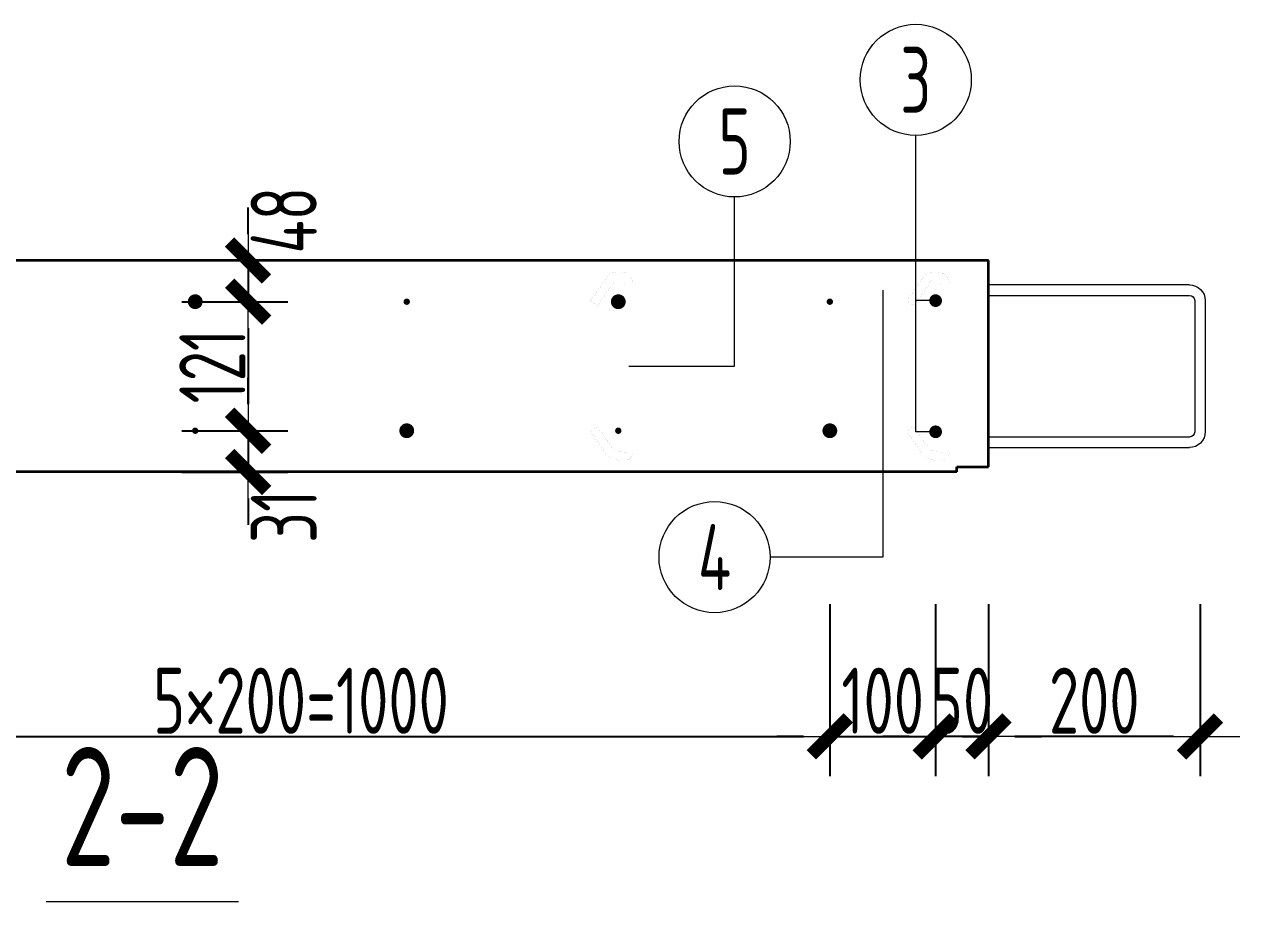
# Model space of a CAD drawing. Extents: x -85320 to 1679916, y -1321939 to 627.
# Drawn here: x 1158920 to 1163516, y -1084847 to -1081529 of the extents above; entities that cross this region are included whole.
import ezdxf
from ezdxf.enums import TextEntityAlignment as Align

# ---------------------------------------------------------------- set-up
doc = ezdxf.new("R2010")
doc.units = 0
doc.header["$LTSCALE"] = 1000
for name, color, linetype, lineweight in [('直线', 7, 'Continuous', 18), ('预制墙图名', 7, 'Continuous', 18), ('预制墙墙身水平筋', 130, 'Continuous', 18), ('预制墙墙身纵向受力筋', 1, 'Continuous', 18), ('预制墙墙身纵向非受力筋', 94, 'Continuous', 18), ('预制墙墙身附加筋', 94, 'Continuous', 18), ('预制墙拉筋', 130, 'Continuous', 18), ('预制墙详图标注', 3, 'Continuous', 18), ('预制墙详图轮廓', 3, 'Continuous', 35)]:
    doc.layers.add(name, color=color, linetype=linetype, lineweight=lineweight)
doc.styles.add('样式 1', font='yjkeng.shx', dxfattribs={"width": 0.7, "bigfont": 'yjkchn.shx'})
doc.styles.add('样式 2', font='yjkeng.shx', dxfattribs={"width": 0.7, "bigfont": 'yjkchn.shx'})
doc.dimstyles.new('盈建科结构', dxfattribs={"dimscale": 100, "dimtxt": 2.5, "dimasz": 1, "dimexe": 1.5, "dimexo": 0.625, "dimgap": 0.1, "dimtad": 1, "dimdec": 0, "dimrnd": 1, "dimzin": 0, "dimdsep": 46, "dimtxsty": '样式 1', "dimblk": '_yjkbk', "dimblk1": 'ARCHTICK', "dimblk2": 'ARCHTICK', "dimcen": 0.09, "dimadec": 0, "dimazin": 0, "dimtfac": 1, "dimtdec": 4, "dimtix": 1, "dimtmove": 2, "dimatfit": 3, "dimfxl": 1, "dimtolj": 1, "dimtzin": 0, "dimarcsym": 0})

# ---------------------------------------------------------------- blocks, each defined once
blk = doc.blocks.new('_yjkbk')
blk.add_line((-1, 0), (1.5, 0))
blk.add_lwpolyline([(-0.7, -0.7, 0.5, 0.5, 0), (0.7, 0.7, 0.5, 0.5, 0)], format="xyseb")
blk = doc.blocks.new('*D3495')
at = {"layer": 'Defpoints', "color": 0, "transparency": 16777216}
for p in [(1162566, -1083722.1), (1163366, -1083722.1), (1162566, -1084222.1)]:
    blk.add_point(p, dxfattribs=at)
at = {"layer": '预制墙详图标注', "color": 0, "lineweight": -2, "transparency": 16777216}
for p, q in [((1162566, -1083722.1), (1162566, -1084372.1)), ((1163366, -1083722.1), (1163366, -1084372.1)), ((1163266, -1084222.1), (1162666, -1084222.1))]:
    blk.add_line(p, q, dxfattribs=at)
at = {"layer": '预制墙详图标注', "color": 0, "lineweight": -2, "transparency": 16777216, "xscale": 100, "yscale": 100, "zscale": 100, "rotation": 180}
blk.add_blockref('_yjkbk', (1162566, -1084222.1), dxfattribs=at)
at = {"layer": '预制墙详图标注', "color": 0, "lineweight": -2, "transparency": 16777216, "xscale": 100, "yscale": 100, "zscale": 100}
blk.add_blockref('_yjkbk', (1163366, -1084222.1), dxfattribs=at)
at = {"layer": '预制墙详图标注', "color": 0, "transparency": 16777216, "insert": (1162966, -1084212.1), "char_height": 250, "attachment_point": 8, "style": '样式 1'}
blk.add_mtext('\\A1;200', dxfattribs=at)
blk = doc.blocks.new('_ArchTick')
at = {"color": 0, "linetype": 'ByBlock', "const_width": 0.4}
blk.add_lwpolyline([(-0.5, -0.5), (0.5, 0.5)], dxfattribs=at)
blk = doc.blocks.new('*D3496')
at = {"layer": 'Defpoints', "color": 0, "transparency": 16777216}
for p in [(1162366, -1083722.1), (1162566, -1083722.1), (1162366, -1084222.1)]:
    blk.add_point(p, dxfattribs=at)
at = {"layer": '预制墙详图标注', "color": 0, "lineweight": -2, "transparency": 16777216}
for p, q in [((1162366, -1083722.1), (1162366, -1084372.1)), ((1162566, -1083722.1), (1162566, -1084372.1)), ((1162266, -1084222.1), (1162166, -1084222.1)), ((1162566, -1084222.1), (1162366, -1084222.1)), ((1162666, -1084222.1), (1162766, -1084222.1))]:
    blk.add_line(p, q, dxfattribs=at)
at = {"layer": '预制墙详图标注', "color": 0, "lineweight": -2, "transparency": 16777216, "xscale": 100, "yscale": 100, "zscale": 100}
blk.add_blockref('_yjkbk', (1162366, -1084222.1), dxfattribs=at)
at = {"layer": '预制墙详图标注', "color": 0, "lineweight": -2, "transparency": 16777216, "xscale": 100, "yscale": 100, "zscale": 100, "rotation": 180}
blk.add_blockref('_yjkbk', (1162566, -1084222.1), dxfattribs=at)
at = {"layer": '预制墙详图标注', "color": 0, "transparency": 16777216, "insert": (1162466, -1084212.1), "char_height": 250, "attachment_point": 8, "style": '样式 1'}
blk.add_mtext('\\A1;50', dxfattribs=at)
blk = doc.blocks.new('*D3527')
at = {"layer": 'Defpoints', "color": 0, "transparency": 16777216}
for p in [(1157966, -1083722.1), (1161966, -1083722.1), (1161966, -1084222.1)]:
    blk.add_point(p, dxfattribs=at)
at = {"layer": '预制墙详图标注', "color": 0, "lineweight": -2, "transparency": 16777216}
for p, q in [((1157966, -1083784.6), (1157966, -1084372.1)), ((1161966, -1083784.6), (1161966, -1084372.1)), ((1158066, -1084222.1), (1161866, -1084222.1))]:
    blk.add_line(p, q, dxfattribs=at)
at = {"layer": '预制墙详图标注', "color": 0, "lineweight": -2, "transparency": 16777216, "xscale": 100, "yscale": 100, "zscale": 100, "rotation": 180}
blk.add_blockref('_yjkbk', (1157966, -1084222.1), dxfattribs=at)
at = {"layer": '预制墙详图标注', "color": 0, "lineweight": -2, "transparency": 16777216, "xscale": 100, "yscale": 100, "zscale": 100}
blk.add_blockref('_yjkbk', (1161966, -1084222.1), dxfattribs=at)
at = {"layer": '预制墙详图标注', "color": 0, "transparency": 16777216, "insert": (1159966, -1084212.1), "char_height": 250, "attachment_point": 8, "style": '样式 1'}
blk.add_mtext('\\A1;5×200=1000', dxfattribs=at)
blk = doc.blocks.new('*D3529')
at = {"layer": 'Defpoints', "color": 0, "transparency": 16777216}
for p in [(1161966, -1083722.1), (1162366, -1083722.1), (1162366, -1084222.1)]:
    blk.add_point(p, dxfattribs=at)
at = {"layer": '预制墙详图标注', "color": 0, "lineweight": -2, "transparency": 16777216}
for p, q in [((1161966, -1083722.1), (1161966, -1084372.1)), ((1162366, -1083722.1), (1162366, -1084372.1)), ((1161866, -1084222.1), (1161766, -1084222.1)), ((1161966, -1084222.1), (1162366, -1084222.1)), ((1162466, -1084222.1), (1162566, -1084222.1))]:
    blk.add_line(p, q, dxfattribs=at)
at = {"layer": '预制墙详图标注', "color": 0, "lineweight": -2, "transparency": 16777216, "xscale": 100, "yscale": 100, "zscale": 100}
blk.add_blockref('_yjkbk', (1161966, -1084222.1), dxfattribs=at)
at = {"layer": '预制墙详图标注', "color": 0, "lineweight": -2, "transparency": 16777216, "xscale": 100, "yscale": 100, "zscale": 100, "rotation": 180}
blk.add_blockref('_yjkbk', (1162366, -1084222.1), dxfattribs=at)
at = {"layer": '预制墙详图标注', "color": 0, "transparency": 16777216, "insert": (1162166, -1084212.1), "char_height": 250, "attachment_point": 8, "style": '样式 1'}
blk.add_mtext('\\A1;100', dxfattribs=at)
blk = doc.blocks.new('*D3560')
at = {"layer": 'Defpoints', "color": 0, "transparency": 16777216}
for p in [(1159516, -1083066.1), (1159516, -1083222.1), (1159766, -1083222.1)]:
    blk.add_point(p, dxfattribs=at)
at = {"layer": '预制墙详图标注', "color": 0, "lineweight": -2, "transparency": 16777216}
for p, q in [((1159766, -1082966.1), (1159766, -1082866.1)), ((1159516, -1083066.1), (1159916, -1083066.1)), ((1159766, -1083066.1), (1159766, -1083222.1)), ((1159516, -1083222.1), (1159916, -1083222.1)), ((1159766, -1083322.1), (1159766, -1083422.1))]:
    blk.add_line(p, q, dxfattribs=at)
at = {"layer": '预制墙详图标注', "color": 0, "lineweight": -2, "transparency": 16777216, "xscale": 100, "yscale": 100, "zscale": 100}
for p, rotation in [((1159766, -1083066.1), 270), ((1159766, -1083222.1), 90)]:
    blk.add_blockref('_yjkbk', p, dxfattribs=dict(at, rotation=rotation))
at = {"layer": '预制墙详图标注', "color": 0, "transparency": 16777216, "insert": (1160026, -1083389.9), "char_height": 250, "attachment_point": 8, "rotation": 90, "style": '样式 1'}
blk.add_mtext('\\A1;31', dxfattribs=at)
blk = doc.blocks.new('*D3561')
at = {"layer": 'Defpoints', "color": 0, "transparency": 16777216}
for p in [(1159516, -1082578.1), (1159516, -1083066.1), (1159766, -1083066.1)]:
    blk.add_point(p, dxfattribs=at)
at = {"layer": '预制墙详图标注', "color": 0, "lineweight": -2, "transparency": 16777216}
for p, q in [((1159516, -1082578.1), (1159916, -1082578.1)), ((1159766, -1082678.1), (1159766, -1082966.1)), ((1159516, -1083066.1), (1159916, -1083066.1))]:
    blk.add_line(p, q, dxfattribs=at)
at = {"layer": '预制墙详图标注', "color": 0, "lineweight": -2, "transparency": 16777216, "xscale": 100, "yscale": 100, "zscale": 100}
for p, rotation in [((1159766, -1082578.1), 90), ((1159766, -1083066.1), 270)]:
    blk.add_blockref('_yjkbk', p, dxfattribs=dict(at, rotation=rotation))
at = {"layer": '预制墙详图标注', "color": 0, "transparency": 16777216, "insert": (1159756, -1082822.1), "char_height": 250, "attachment_point": 8, "rotation": 90, "style": '样式 1'}
blk.add_mtext('\\A1;121', dxfattribs=at)
blk = doc.blocks.new('*D3562')
at = {"layer": 'Defpoints', "color": 0, "transparency": 16777216}
for p in [(1159516, -1082422.1), (1159516, -1082578.1), (1159766, -1082578.1)]:
    blk.add_point(p, dxfattribs=at)
at = {"layer": '预制墙详图标注', "color": 0, "lineweight": -2, "transparency": 16777216}
for p, q in [((1159766, -1082322.1), (1159766, -1082222.1)), ((1159516, -1082422.1), (1159916, -1082422.1)), ((1159766, -1082422.1), (1159766, -1082578.1)), ((1159516, -1082578.1), (1159916, -1082578.1)), ((1159766, -1082678.1), (1159766, -1082778.1))]:
    blk.add_line(p, q, dxfattribs=at)
at = {"layer": '预制墙详图标注', "color": 0, "lineweight": -2, "transparency": 16777216, "xscale": 100, "yscale": 100, "zscale": 100}
for p, rotation in [((1159766, -1082422.1), 270), ((1159766, -1082578.1), 90)]:
    blk.add_blockref('_yjkbk', p, dxfattribs=dict(at, rotation=rotation))
at = {"layer": '预制墙详图标注', "color": 0, "transparency": 16777216, "insert": (1160026, -1082269.8), "char_height": 250, "attachment_point": 8, "rotation": 90, "style": '样式 1'}
blk.add_mtext('\\A1;48', dxfattribs=at)
blk = doc.blocks.new('闭口左')
at = {"layer": '预制墙墙身水平筋', "lineweight": 18}
for p, q in [((1032954.4, -832442.8), (1033714.4, -832442.8)), ((1032954.4, -832442.8), (1033714.4, -832442.8)), ((1032954.4, -832442.8), (1033714.4, -832442.8)), ((1032954.4, -832442.8), (1033714.4, -832442.8)), ((1032954.4, -832442.8), (1033714.4, -832442.8)), ((1032954.4, -832442.8), (1033714.4, -832442.8)), ((1032954.4, -832442.8), (1033714.4, -832442.8)), ((1032954.4, -832442.8), (1033714.4, -832442.8)), ((1032954.4, -832442.8), (1033714.4, -832442.8)), ((1032954.4, -832442.8), (1033714.4, -832442.8)), ((1032954.4, -832442.8), (1033714.4, -832442.8)), ((1032954.4, -832442.8), (1033714.4, -832442.8)), ((1032954.4, -832442.8), (1033714.4, -832442.8)), ((1032954.4, -832442.8), (1033714.4, -832442.8)), ((1032954.4, -832442.8), (1033714.4, -832442.8)), ((1033714.4, -832482.8), (1032954.4, -832482.8)), ((1033714.4, -832482.8), (1032954.4, -832482.8)), ((1033714.4, -832482.8), (1032954.4, -832482.8)), ((1033714.4, -832482.8), (1032954.4, -832482.8)), ((1033714.4, -832482.8), (1032954.4, -832482.8)), ((1033714.4, -832482.8), (1032954.4, -832482.8)), ((1033714.4, -832482.8), (1032954.4, -832482.8)), ((1033714.4, -832482.8), (1032954.4, -832482.8)), ((1033714.4, -832482.8), (1032954.4, -832482.8)), ((1033714.4, -832482.8), (1032954.4, -832482.8)), ((1033714.4, -832482.8), (1032954.4, -832482.8)), ((1033714.4, -832482.8), (1032954.4, -832482.8)), ((1033714.4, -832482.8), (1032954.4, -832482.8)), ((1033714.4, -832482.8), (1032954.4, -832482.8)), ((1033714.4, -832482.8), (1032954.4, -832482.8)), ((1032954.4, -833018.8), (1033714.4, -833018.8)), ((1033714.4, -833058.8), (1032954.4, -833058.8))]:
    blk.add_line(p, q, dxfattribs=at)
at = {"layer": '预制墙墙身水平筋', "color": 4}
for p, q in [((1032894.4, -832502.8), (1032894.4, -832998.8)), ((1032934.4, -832502.8), (1032934.4, -832998.8))]:
    blk.add_line(p, q, dxfattribs=at)
at = {"layer": '预制墙墙身水平筋', "lineweight": 18}
for centre, radius, start, end in [((1032954.4, -832502.8), 60, 90, 180), ((1032954.4, -832502.8), 60, 90, 180), ((1032954.4, -832502.8), 60, 90, 180), ((1032954.4, -832502.8), 60, 90, 180), ((1032954.4, -832502.8), 60, 90, 180), ((1032954.4, -832502.8), 60, 90, 180), ((1032954.4, -832502.8), 60, 90, 180), ((1032954.4, -832502.8), 60, 90, 180), ((1032954.4, -832502.8), 60, 90, 180), ((1032954.4, -832502.8), 60, 90, 180), ((1032954.4, -832502.8), 60, 90, 180), ((1032954.4, -832502.8), 60, 90, 180), ((1032954.4, -832502.8), 60, 90, 180), ((1032954.4, -832502.8), 60, 90, 180), ((1032954.4, -832502.8), 20, 90, 180), ((1032954.4, -832502.8), 20, 90, 180), ((1032954.4, -832502.8), 20, 90, 180), ((1032954.4, -832502.8), 20, 90, 180), ((1032954.4, -832502.8), 20, 90, 180), ((1032954.4, -832502.8), 20, 90, 180), ((1032954.4, -832502.8), 20, 90, 180), ((1032954.4, -832502.8), 20, 90, 180), ((1032954.4, -832502.8), 20, 90, 180), ((1032954.4, -832502.8), 20, 90, 180), ((1032954.4, -832502.8), 20, 90, 180), ((1032954.4, -832502.8), 20, 90, 180), ((1032954.4, -832502.8), 20, 90, 180), ((1032954.4, -832502.8), 20, 90, 180), ((1032954.4, -832998.8), 60, 180, 270), ((1032954.4, -832998.8), 20, 180, 270)]:
    blk.add_arc(centre, radius, start, end, dxfattribs=at)

msp = doc.modelspace()

# ---------------------------------------------------------------- linework, layer by layer
at = {"layer": '直线', "lineweight": 18}
for p, q in [((1162366.038, -1082574.057), (1162291.038, -1082574.057)), ((1162166.038, -1083110.057), (1162166.038, -1083544.057))]:
    msp.add_line(p, q, dxfattribs=at)
for points in [[(1162366.038, -1083070.057), (1162291.038, -1083070.057), (1162291.038, -1081949.057)], [(1161206.038, -1082822.057), (1161606.038, -1082822.057), (1161606.038, -1082182.057)], [(1162166.038, -1082534.057), (1162166.038, -1083544.057), (1161740.038, -1083544.057)]]:
    msp.add_lwpolyline(points, dxfattribs=at)
for centre in [(1162291.038, -1081739.057), (1161606.038, -1081972.057), (1161530.038, -1083544.057)]:
    msp.add_circle(centre, 210, dxfattribs=at)
at = {"layer": '预制墙图名', "lineweight": 18}
msp.add_line((1159729.5, -1084847.057), (1159002.577, -1084847.057), dxfattribs=at)
at = {"layer": '预制墙墙身水平筋', "lineweight": 18, "const_width": 0.18}
for points in [[(1162566.038, -1082514.057), (1157366.038, -1082514.057)], [(1162566.038, -1082514.057), (1157366.038, -1082514.057)], [(1162566.038, -1082514.057), (1157366.038, -1082514.057)], [(1162566.038, -1082514.057), (1157366.038, -1082514.057)], [(1162566.038, -1082514.057), (1157366.038, -1082514.057)], [(1162566.038, -1082514.057), (1157366.038, -1082514.057)], [(1162566.038, -1082514.057), (1157366.038, -1082514.057)], [(1162566.038, -1082514.057), (1157366.038, -1082514.057)], [(1162566.038, -1082514.057), (1157366.038, -1082514.057)], [(1162566.038, -1082514.057), (1157366.038, -1082514.057)], [(1162566.038, -1082514.057), (1157366.038, -1082514.057)], [(1162566.038, -1082514.057), (1157366.038, -1082514.057)], [(1162566.038, -1082514.057), (1157366.038, -1082514.057)], [(1162566.038, -1082514.057), (1157366.038, -1082514.057)], [(1162566.038, -1082514.057), (1157366.038, -1082514.057)], [(1157366.038, -1082554.057), (1162566.038, -1082554.057)], [(1157366.038, -1082554.057), (1162566.038, -1082554.057)], [(1157366.038, -1082554.057), (1162566.038, -1082554.057)], [(1157366.038, -1082554.057), (1162566.038, -1082554.057)], [(1157366.038, -1082554.057), (1162566.038, -1082554.057)], [(1157366.038, -1082554.057), (1162566.038, -1082554.057)], [(1157366.038, -1082554.057), (1162566.038, -1082554.057)], [(1157366.038, -1082554.057), (1162566.038, -1082554.057)], [(1157366.038, -1082554.057), (1162566.038, -1082554.057)], [(1157366.038, -1082554.057), (1162566.038, -1082554.057)], [(1157366.038, -1082554.057), (1162566.038, -1082554.057)], [(1157366.038, -1082554.057), (1162566.038, -1082554.057)], [(1157366.038, -1082554.057), (1162566.038, -1082554.057)], [(1157366.038, -1082554.057), (1162566.038, -1082554.057)], [(1157366.038, -1082554.057), (1162566.038, -1082554.057)], [(1162566.038, -1083090.057), (1157366.038, -1083090.057)], [(1162566.038, -1083090.057), (1157366.038, -1083090.057)], [(1162566.038, -1083090.057), (1157366.038, -1083090.057)], [(1162566.038, -1083090.057), (1157366.038, -1083090.057)], [(1162566.038, -1083090.057), (1157366.038, -1083090.057)], [(1162566.038, -1083090.057), (1157366.038, -1083090.057)], [(1162566.038, -1083090.057), (1157366.038, -1083090.057)], [(1162566.038, -1083090.057), (1157366.038, -1083090.057)], [(1162566.038, -1083090.057), (1157366.038, -1083090.057)], [(1162566.038, -1083090.057), (1157366.038, -1083090.057)], [(1162566.038, -1083090.057), (1157366.038, -1083090.057)], [(1162566.038, -1083090.057), (1157366.038, -1083090.057)], [(1162566.038, -1083090.057), (1157366.038, -1083090.057)], [(1162566.038, -1083090.057), (1157366.038, -1083090.057)], [(1162566.038, -1083090.057), (1157366.038, -1083090.057)], [(1157366.038, -1083130.057), (1162566.038, -1083130.057)], [(1157366.038, -1083130.057), (1162566.038, -1083130.057)], [(1157366.038, -1083130.057), (1162566.038, -1083130.057)], [(1157366.038, -1083130.057), (1162566.038, -1083130.057)], [(1157366.038, -1083130.057), (1162566.038, -1083130.057)], [(1157366.038, -1083130.057), (1162566.038, -1083130.057)], [(1157366.038, -1083130.057), (1162566.038, -1083130.057)], [(1157366.038, -1083130.057), (1162566.038, -1083130.057)], [(1157366.038, -1083130.057), (1162566.038, -1083130.057)], [(1157366.038, -1083130.057), (1162566.038, -1083130.057)], [(1157366.038, -1083130.057), (1162566.038, -1083130.057)], [(1157366.038, -1083130.057), (1162566.038, -1083130.057)], [(1157366.038, -1083130.057), (1162566.038, -1083130.057)], [(1157366.038, -1083130.057), (1162566.038, -1083130.057)], [(1157366.038, -1083130.057), (1162566.038, -1083130.057)]]:
    msp.add_lwpolyline(points, dxfattribs=at)
at = {"layer": '预制墙墙身纵向受力筋', "lineweight": 18, "const_width": 28}
for points in [[(1159552.038, -1082578.057, -1), (1159580.038, -1082578.057, -1)], [(1161152.038, -1082578.057, -1), (1161180.038, -1082578.057, -1)], [(1160352.038, -1083066.057, -1), (1160380.038, -1083066.057, -1)], [(1161952.038, -1083066.057, -1), (1161980.038, -1083066.057, -1)]]:
    msp.add_lwpolyline(points, format="xyb", close=True, dxfattribs=at)
at = {"layer": '预制墙墙身纵向非受力筋', "lineweight": 18, "const_width": 12}
for points in [[(1160360.038, -1082578.057, -1), (1160372.038, -1082578.057, -1)], [(1161960.038, -1082578.057, -1), (1161972.038, -1082578.057, -1)], [(1159560.038, -1083066.057, -1), (1159572.038, -1083066.057, -1)], [(1161160.038, -1083066.057, -1), (1161172.038, -1083066.057, -1)]]:
    msp.add_lwpolyline(points, format="xyb", close=True, dxfattribs=at)
at = {"layer": '预制墙墙身附加筋', "lineweight": 18, "const_width": 24}
for points in [[(1162354.038, -1082574.057, -1), (1162378.038, -1082574.057, -1)], [(1162354.038, -1083070.057, -1), (1162378.038, -1083070.057, -1)]]:
    msp.add_lwpolyline(points, format="xyb", close=True, dxfattribs=at)
at = {"layer": '预制墙拉筋', "lineweight": 18, "const_width": 0.18}
for points in [[(1161060.544, -1083068.896), (1161115.657, -1083146.808, 0.24342753), (1161176.041, -1083178.057), (1161191.039, -1083178.057, 0.41421357), (1161222.038, -1083147.059), (1161222.038, -1082512.055, 0.41421357), (1161176.041, -1082466.057), (1161161.042, -1082466.057, 0.24342753), (1161124.319, -1082485.062), (1161060.544, -1082575.219), (1161086.668, -1082593.699), (1161150.443, -1082503.542, -0.24342753), (1161161.042, -1082498.057), (1161176.041, -1082498.057, -0.41421357), (1161190.038, -1082512.055), (1161190.038, -1083147.059), (1161192.041, -1083147.059, -0.41421357), (1161191.039, -1083148.06), (1161191.039, -1083146.057), (1161176.041, -1083146.057, -0.24342753), (1161141.782, -1083128.328), (1161086.668, -1083050.416)], [(1161060.544, -1083068.896), (1161115.657, -1083146.808, 0.24342753), (1161176.041, -1083178.057), (1161191.039, -1083178.057, 0.41421357), (1161222.038, -1083147.059), (1161222.038, -1082512.055, 0.41421357), (1161176.041, -1082466.057), (1161161.042, -1082466.057, 0.24342753), (1161124.319, -1082485.062), (1161060.544, -1082575.219), (1161086.668, -1082593.699), (1161150.443, -1082503.542, -0.24342753), (1161161.042, -1082498.057), (1161176.041, -1082498.057, -0.41421357), (1161190.038, -1082512.055), (1161190.038, -1083147.059), (1161192.041, -1083147.059, -0.41421357), (1161191.039, -1083148.06), (1161191.039, -1083146.057), (1161176.041, -1083146.057, -0.24342753), (1161141.782, -1083128.328), (1161086.668, -1083050.416)], [(1161060.544, -1083068.896), (1161115.657, -1083146.808, 0.24342753), (1161176.041, -1083178.057), (1161191.039, -1083178.057, 0.41421357), (1161222.038, -1083147.059), (1161222.038, -1082512.055, 0.41421357), (1161176.041, -1082466.057), (1161161.042, -1082466.057, 0.24342753), (1161124.319, -1082485.062), (1161060.544, -1082575.219), (1161086.668, -1082593.699), (1161150.443, -1082503.542, -0.24342753), (1161161.042, -1082498.057), (1161176.041, -1082498.057, -0.41421357), (1161190.038, -1082512.055), (1161190.038, -1083147.059), (1161192.041, -1083147.059, -0.41421357), (1161191.039, -1083148.06), (1161191.039, -1083146.057), (1161176.041, -1083146.057, -0.24342753), (1161141.782, -1083128.328), (1161086.668, -1083050.416)], [(1161060.544, -1083068.896), (1161115.657, -1083146.808, 0.24342753), (1161176.041, -1083178.057), (1161191.039, -1083178.057, 0.41421357), (1161222.038, -1083147.059), (1161222.038, -1082512.055, 0.41421357), (1161176.041, -1082466.057), (1161161.042, -1082466.057, 0.24342753), (1161124.319, -1082485.062), (1161060.544, -1082575.219), (1161086.668, -1082593.699), (1161150.443, -1082503.542, -0.24342753), (1161161.042, -1082498.057), (1161176.041, -1082498.057, -0.41421357), (1161190.038, -1082512.055), (1161190.038, -1083147.059), (1161192.041, -1083147.059, -0.41421357), (1161191.039, -1083148.06), (1161191.039, -1083146.057), (1161176.041, -1083146.057, -0.24342753), (1161141.782, -1083128.328), (1161086.668, -1083050.416)], [(1161060.544, -1083068.896), (1161115.657, -1083146.808, 0.24342753), (1161176.041, -1083178.057), (1161191.039, -1083178.057, 0.41421357), (1161222.038, -1083147.059), (1161222.038, -1082512.055, 0.41421357), (1161176.041, -1082466.057), (1161161.042, -1082466.057, 0.24342753), (1161124.319, -1082485.062), (1161060.544, -1082575.219), (1161086.668, -1082593.699), (1161150.443, -1082503.542, -0.24342753), (1161161.042, -1082498.057), (1161176.041, -1082498.057, -0.41421357), (1161190.038, -1082512.055), (1161190.038, -1083147.059), (1161192.041, -1083147.059, -0.41421357), (1161191.039, -1083148.06), (1161191.039, -1083146.057), (1161176.041, -1083146.057, -0.24342753), (1161141.782, -1083128.328), (1161086.668, -1083050.416)], [(1162256.544, -1083068.896), (1162311.657, -1083146.808, 0.24342753), (1162372.041, -1083178.057), (1162387.039, -1083178.057, 0.41421357), (1162418.038, -1083147.059), (1162418.038, -1082512.055, 0.41421357), (1162372.041, -1082466.057), (1162357.042, -1082466.057, 0.24342753), (1162320.319, -1082485.062), (1162256.544, -1082575.219), (1162282.668, -1082593.699), (1162346.443, -1082503.542, -0.24342753), (1162357.042, -1082498.057), (1162372.041, -1082498.057, -0.41421357), (1162386.038, -1082512.055), (1162386.038, -1083147.059), (1162388.041, -1083147.059, -0.41421357), (1162387.039, -1083148.06), (1162387.039, -1083146.057), (1162372.041, -1083146.057, -0.24342753), (1162337.782, -1083128.328), (1162282.668, -1083050.416)], [(1162256.544, -1083068.896), (1162311.657, -1083146.808, 0.24342753), (1162372.041, -1083178.057), (1162387.039, -1083178.057, 0.41421357), (1162418.038, -1083147.059), (1162418.038, -1082512.055, 0.41421357), (1162372.041, -1082466.057), (1162357.042, -1082466.057, 0.24342753), (1162320.319, -1082485.062), (1162256.544, -1082575.219), (1162282.668, -1082593.699), (1162346.443, -1082503.542, -0.24342753), (1162357.042, -1082498.057), (1162372.041, -1082498.057, -0.41421357), (1162386.038, -1082512.055), (1162386.038, -1083147.059), (1162388.041, -1083147.059, -0.41421357), (1162387.039, -1083148.06), (1162387.039, -1083146.057), (1162372.041, -1083146.057, -0.24342753), (1162337.782, -1083128.328), (1162282.668, -1083050.416)], [(1162256.544, -1083068.896), (1162311.657, -1083146.808, 0.24342753), (1162372.041, -1083178.057), (1162387.039, -1083178.057, 0.41421357), (1162418.038, -1083147.059), (1162418.038, -1082512.055, 0.41421357), (1162372.041, -1082466.057), (1162357.042, -1082466.057, 0.24342753), (1162320.319, -1082485.062), (1162256.544, -1082575.219), (1162282.668, -1082593.699), (1162346.443, -1082503.542, -0.24342753), (1162357.042, -1082498.057), (1162372.041, -1082498.057, -0.41421357), (1162386.038, -1082512.055), (1162386.038, -1083147.059), (1162388.041, -1083147.059, -0.41421357), (1162387.039, -1083148.06), (1162387.039, -1083146.057), (1162372.041, -1083146.057, -0.24342753), (1162337.782, -1083128.328), (1162282.668, -1083050.416)], [(1162256.544, -1083068.896), (1162311.657, -1083146.808, 0.24342753), (1162372.041, -1083178.057), (1162387.039, -1083178.057, 0.41421357), (1162418.038, -1083147.059), (1162418.038, -1082512.055, 0.41421357), (1162372.041, -1082466.057), (1162357.042, -1082466.057, 0.24342753), (1162320.319, -1082485.062), (1162256.544, -1082575.219), (1162282.668, -1082593.699), (1162346.443, -1082503.542, -0.24342753), (1162357.042, -1082498.057), (1162372.041, -1082498.057, -0.41421357), (1162386.038, -1082512.055), (1162386.038, -1083147.059), (1162388.041, -1083147.059, -0.41421357), (1162387.039, -1083148.06), (1162387.039, -1083146.057), (1162372.041, -1083146.057, -0.24342753), (1162337.782, -1083128.328), (1162282.668, -1083050.416)], [(1162256.544, -1083068.896), (1162311.657, -1083146.808, 0.24342753), (1162372.041, -1083178.057), (1162387.039, -1083178.057, 0.41421357), (1162418.038, -1083147.059), (1162418.038, -1082512.055, 0.41421357), (1162372.041, -1082466.057), (1162357.042, -1082466.057, 0.24342753), (1162320.319, -1082485.062), (1162256.544, -1082575.219), (1162282.668, -1082593.699), (1162346.443, -1082503.542, -0.24342753), (1162357.042, -1082498.057), (1162372.041, -1082498.057, -0.41421357), (1162386.038, -1082512.055), (1162386.038, -1083147.059), (1162388.041, -1083147.059, -0.41421357), (1162387.039, -1083148.06), (1162387.039, -1083146.057), (1162372.041, -1083146.057, -0.24342753), (1162337.782, -1083128.328), (1162282.668, -1083050.416)], [(1162256.544, -1083068.896), (1162311.657, -1083146.808, 0.24342753), (1162372.041, -1083178.057), (1162387.039, -1083178.057, 0.41421357), (1162418.038, -1083147.059), (1162418.038, -1082512.055, 0.41421357), (1162372.041, -1082466.057), (1162357.042, -1082466.057, 0.24342753), (1162320.319, -1082485.062), (1162256.544, -1082575.219), (1162282.668, -1082593.699), (1162346.443, -1082503.542, -0.24342753), (1162357.042, -1082498.057), (1162372.041, -1082498.057, -0.41421357), (1162386.038, -1082512.055), (1162386.038, -1083147.059), (1162388.041, -1083147.059, -0.41421357), (1162387.039, -1083148.06), (1162387.039, -1083146.057), (1162372.041, -1083146.057, -0.24342753), (1162337.782, -1083128.328), (1162282.668, -1083050.416)], [(1162256.544, -1083068.896), (1162311.657, -1083146.808, 0.24342753), (1162372.041, -1083178.057), (1162387.039, -1083178.057, 0.41421357), (1162418.038, -1083147.059), (1162418.038, -1082512.055, 0.41421357), (1162372.041, -1082466.057), (1162357.042, -1082466.057, 0.24342753), (1162320.319, -1082485.062), (1162256.544, -1082575.219), (1162282.668, -1082593.699), (1162346.443, -1082503.542, -0.24342753), (1162357.042, -1082498.057), (1162372.041, -1082498.057, -0.41421357), (1162386.038, -1082512.055), (1162386.038, -1083147.059), (1162388.041, -1083147.059, -0.41421357), (1162387.039, -1083148.06), (1162387.039, -1083146.057), (1162372.041, -1083146.057, -0.24342753), (1162337.782, -1083128.328), (1162282.668, -1083050.416)], [(1162256.544, -1083068.896), (1162311.657, -1083146.808, 0.24342753), (1162372.041, -1083178.057), (1162387.039, -1083178.057, 0.41421357), (1162418.038, -1083147.059), (1162418.038, -1082512.055, 0.41421357), (1162372.041, -1082466.057), (1162357.042, -1082466.057, 0.24342753), (1162320.319, -1082485.062), (1162256.544, -1082575.219), (1162282.668, -1082593.699), (1162346.443, -1082503.542, -0.24342753), (1162357.042, -1082498.057), (1162372.041, -1082498.057, -0.41421357), (1162386.038, -1082512.055), (1162386.038, -1083147.059), (1162388.041, -1083147.059, -0.41421357), (1162387.039, -1083148.06), (1162387.039, -1083146.057), (1162372.041, -1083146.057, -0.24342753), (1162337.782, -1083128.328), (1162282.668, -1083050.416)], [(1162256.544, -1083068.896), (1162311.657, -1083146.808, 0.24342753), (1162372.041, -1083178.057), (1162387.039, -1083178.057, 0.41421357), (1162418.038, -1083147.059), (1162418.038, -1082512.055, 0.41421357), (1162372.041, -1082466.057), (1162357.042, -1082466.057, 0.24342753), (1162320.319, -1082485.062), (1162256.544, -1082575.219), (1162282.668, -1082593.699), (1162346.443, -1082503.542, -0.24342753), (1162357.042, -1082498.057), (1162372.041, -1082498.057, -0.41421357), (1162386.038, -1082512.055), (1162386.038, -1083147.059), (1162388.041, -1083147.059, -0.41421357), (1162387.039, -1083148.06), (1162387.039, -1083146.057), (1162372.041, -1083146.057, -0.24342753), (1162337.782, -1083128.328), (1162282.668, -1083050.416)], [(1162256.544, -1083068.896), (1162311.657, -1083146.808, 0.24342753), (1162372.041, -1083178.057), (1162387.039, -1083178.057, 0.41421357), (1162418.038, -1083147.059), (1162418.038, -1082512.055, 0.41421357), (1162372.041, -1082466.057), (1162357.042, -1082466.057, 0.24342753), (1162320.319, -1082485.062), (1162256.544, -1082575.219), (1162282.668, -1082593.699), (1162346.443, -1082503.542, -0.24342753), (1162357.042, -1082498.057), (1162372.041, -1082498.057, -0.41421357), (1162386.038, -1082512.055), (1162386.038, -1083147.059), (1162388.041, -1083147.059, -0.41421357), (1162387.039, -1083148.06), (1162387.039, -1083146.057), (1162372.041, -1083146.057, -0.24342753), (1162337.782, -1083128.328), (1162282.668, -1083050.416)], [(1162256.544, -1083068.896), (1162311.657, -1083146.808, 0.24342753), (1162372.041, -1083178.057), (1162387.039, -1083178.057, 0.41421357), (1162418.038, -1083147.059), (1162418.038, -1082512.055, 0.41421357), (1162372.041, -1082466.057), (1162357.042, -1082466.057, 0.24342753), (1162320.319, -1082485.062), (1162256.544, -1082575.219), (1162282.668, -1082593.699), (1162346.443, -1082503.542, -0.24342753), (1162357.042, -1082498.057), (1162372.041, -1082498.057, -0.41421357), (1162386.038, -1082512.055), (1162386.038, -1083147.059), (1162388.041, -1083147.059, -0.41421357), (1162387.039, -1083148.06), (1162387.039, -1083146.057), (1162372.041, -1083146.057, -0.24342753), (1162337.782, -1083128.328), (1162282.668, -1083050.416)], [(1162256.544, -1083068.896), (1162311.657, -1083146.808, 0.24342753), (1162372.041, -1083178.057), (1162387.039, -1083178.057, 0.41421357), (1162418.038, -1083147.059), (1162418.038, -1082512.055, 0.41421357), (1162372.041, -1082466.057), (1162357.042, -1082466.057, 0.24342753), (1162320.319, -1082485.062), (1162256.544, -1082575.219), (1162282.668, -1082593.699), (1162346.443, -1082503.542, -0.24342753), (1162357.042, -1082498.057), (1162372.041, -1082498.057, -0.41421357), (1162386.038, -1082512.055), (1162386.038, -1083147.059), (1162388.041, -1083147.059, -0.41421357), (1162387.039, -1083148.06), (1162387.039, -1083146.057), (1162372.041, -1083146.057, -0.24342753), (1162337.782, -1083128.328), (1162282.668, -1083050.416)], [(1162256.544, -1083068.896), (1162311.657, -1083146.808, 0.24342753), (1162372.041, -1083178.057), (1162387.039, -1083178.057, 0.41421357), (1162418.038, -1083147.059), (1162418.038, -1082512.055, 0.41421357), (1162372.041, -1082466.057), (1162357.042, -1082466.057, 0.24342753), (1162320.319, -1082485.062), (1162256.544, -1082575.219), (1162282.668, -1082593.699), (1162346.443, -1082503.542, -0.24342753), (1162357.042, -1082498.057), (1162372.041, -1082498.057, -0.41421357), (1162386.038, -1082512.055), (1162386.038, -1083147.059), (1162388.041, -1083147.059, -0.41421357), (1162387.039, -1083148.06), (1162387.039, -1083146.057), (1162372.041, -1083146.057, -0.24342753), (1162337.782, -1083128.328), (1162282.668, -1083050.416)], [(1162256.544, -1083068.896), (1162311.657, -1083146.808, 0.24342753), (1162372.041, -1083178.057), (1162387.039, -1083178.057, 0.41421357), (1162418.038, -1083147.059), (1162418.038, -1082512.055, 0.41421357), (1162372.041, -1082466.057), (1162357.042, -1082466.057, 0.24342753), (1162320.319, -1082485.062), (1162256.544, -1082575.219), (1162282.668, -1082593.699), (1162346.443, -1082503.542, -0.24342753), (1162357.042, -1082498.057), (1162372.041, -1082498.057, -0.41421357), (1162386.038, -1082512.055), (1162386.038, -1083147.059), (1162388.041, -1083147.059, -0.41421357), (1162387.039, -1083148.06), (1162387.039, -1083146.057), (1162372.041, -1083146.057, -0.24342753), (1162337.782, -1083128.328), (1162282.668, -1083050.416)], [(1162256.544, -1083068.896), (1162311.657, -1083146.808, 0.24342753), (1162372.041, -1083178.057), (1162387.039, -1083178.057, 0.41421357), (1162418.038, -1083147.059), (1162418.038, -1082512.055, 0.41421357), (1162372.041, -1082466.057), (1162357.042, -1082466.057, 0.24342753), (1162320.319, -1082485.062), (1162256.544, -1082575.219), (1162282.668, -1082593.699), (1162346.443, -1082503.542, -0.24342753), (1162357.042, -1082498.057), (1162372.041, -1082498.057, -0.41421357), (1162386.038, -1082512.055), (1162386.038, -1083147.059), (1162388.041, -1083147.059, -0.41421357), (1162387.039, -1083148.06), (1162387.039, -1083146.057), (1162372.041, -1083146.057, -0.24342753), (1162337.782, -1083128.328), (1162282.668, -1083050.416)]]:
    msp.add_lwpolyline(points, format="xyb", close=True, dxfattribs=at)
at = {"layer": '预制墙详图轮廓', "lineweight": 35}
for p, q in [((1162446.038, -1082422.057), (1157486.038, -1082422.057)), ((1162566.038, -1082422.057), (1162446.038, -1082422.057)), ((1162566.038, -1083202.057), (1162566.038, -1082422.057)), ((1162446.038, -1083222.057), (1162446.038, -1083202.057)), ((1162446.038, -1083202.057), (1162566.038, -1083202.057)), ((1162446.038, -1083222.057), (1157486.038, -1083222.057))]:
    msp.add_line(p, q, dxfattribs=at)

# ---------------------------------------------------------------- block references
at = {"layer": '预制墙墙身水平筋', "color": 4, "xscale": -1}
msp.add_blockref('闭口左', (2196280.409, -250071.209), dxfattribs=at)

# ---------------------------------------------------------------- texts
at = {"layer": '直线', "linetype": 'Continuous', "style": '样式 1', "width": 0.7}
for s, p in [('3', (1162291.038, -1081739.057)), ('5', (1161606.038, -1081972.057)), ('4', (1161530.038, -1083544.057))]:
    msp.add_text(s, height=250, dxfattribs=at).set_placement(p, align=Align.MIDDLE_CENTER)
at = {"layer": '预制墙图名', "linetype": 'Continuous', "style": '样式 2', "width": 0.7}
msp.add_text('2-2', height=450, dxfattribs=at).set_placement((1159366.038, -1084847.057), align=Align.BOTTOM_CENTER)

# ---------------------------------------------------------------- dimensions: what is measured, and where the dimension line sits
at = {"layer": '预制墙详图标注'}
for base, p1, p2, text, picture, middle in [((1159766.038, -1082578.057), (1159516.038, -1082422.057), (1159516.038, -1082578.057), '48', '*D3562', (1159901.038, -1082269.828)), ((1159766.038, -1083222.057), (1159516.038, -1083066.057), (1159516.038, -1083222.057), '31', '*D3560', (1159901.038, -1083389.923))]:
    dim = msp.add_linear_dim(base=base, p1=p1, p2=p2, angle=270, text=text, dimstyle='盈建科结构', override={"dimexo": 0, "dimlfac": 0.25, "dimrnd": 5}, dxfattribs=at)
    dim.commit()
    dim.dimension.update_dxf_attribs({"geometry": picture, "text_midpoint": middle, "dimtype": 161})
for p1, p2, distance, text, override, picture, middle in [((1159516.038, -1082578.057), (1159516.038, -1083066.057), 250, '121', {"dimscale": 100, "dimtxt": 2.5, "dimasz": 1, "dimexe": 1.5, "dimexo": 0, "dimgap": 0.1, "dimtad": 1, "dimlfac": 0.25, "dimrnd": 5, "dimdle": 0, "dimfxlon": 0}, '*D3561', (1159631.038, -1082822.057)), ((1157966.038, -1083722.057), (1161966.038, -1083722.057), -500, '5×200=1000', {"dimscale": 100, "dimtxt": 2.5, "dimasz": 1, "dimexe": 1.5, "dimexo": 0.625, "dimgap": 0.1, "dimtad": 1, "dimlfac": 0.25, "dimrnd": 5, "dimdle": 0, "dimtix": 1, "dimfxlon": 0}, '*D3527', (1159966.038, -1084087.057))]:
    dim = msp.add_aligned_dim(p1=p1, p2=p2, distance=distance, text=text, dimstyle='盈建科结构', override=override, dxfattribs=at)
    dim.commit()
    dim.dimension.update_dxf_attribs({"geometry": picture, "text_midpoint": middle})
for p1, p2, distance, picture, middle in [((1161966.038, -1083722.057), (1162366.038, -1083722.057), -500, '*D3529', (1162166.038, -1084087.057)), ((1162566.038, -1083722.057), (1162366.038, -1083722.057), 500, '*D3496', (1162466.038, -1084087.057)), ((1163366.038, -1083722.057), (1162566.038, -1083722.057), 500, '*D3495', (1162966.038, -1084087.057))]:
    dim = msp.add_aligned_dim(p1=p1, p2=p2, distance=distance, dimstyle='盈建科结构', override={"dimscale": 100, "dimtxt": 2.5, "dimasz": 1, "dimexe": 1.5, "dimexo": 0, "dimgap": 0.1, "dimtad": 1, "dimlfac": 0.25, "dimrnd": 5, "dimdle": 0, "dimfxlon": 0}, dxfattribs=at)
    dim.commit()
    dim.dimension.update_dxf_attribs({"geometry": picture, "text_midpoint": middle})

doc.saveas('drawing.dxf')
